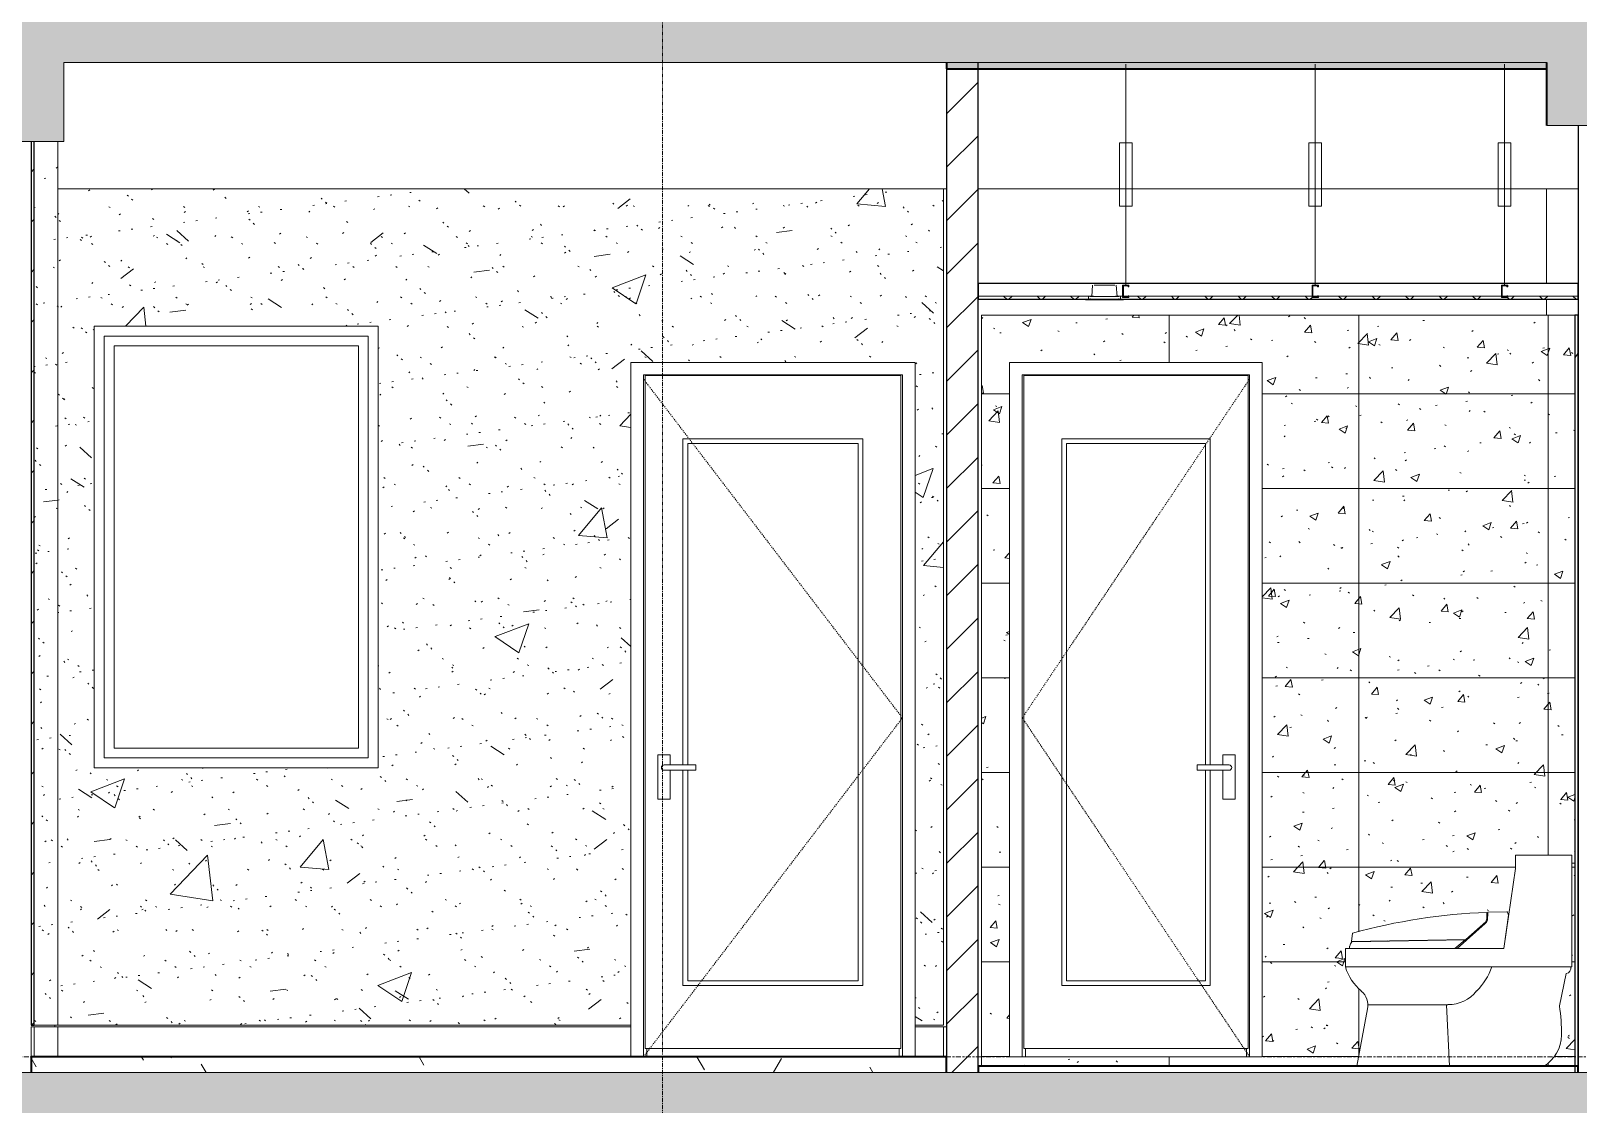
# Model space of a CAD drawing. Header units: millimetres. Extents: x -92143 to -2058, y -8802 to 35300.
# Drawn here: x -53437 to -48537, y 22450 to 25850 of the extents above; entities that cross this region are included whole.
import ezdxf

# ---------------------------------------------------------------- set-up
doc = ezdxf.new("R2010")
doc.units = ezdxf.units.MM
for name, pattern in [('Centre', [31.75, 6.35, -4.7625, 15.875, -4.7625]), ('Dash', [6.35, 3.175, -3.175]), ('Grid Line', [22.225, 12.7, -3.175, 3.175, -3.175])]:
    doc.linetypes.add(name, pattern=pattern)
for name, color, linetype, lineweight in [('0-1', 7, 'Continuous', 5), ('A-CLNG-1', 250, 'Continuous', 25), ('A-CLNG-2', 7, 'Continuous', 9), ('A-CLNG-PATT-1', 9, 'Continuous', 9), ('A-DETL-GENF', 92, 'Continuous', 9), ('A-DETL-GENF-1', 7, 'Continuous', 9), ('A-DETL-GENF-HDLN-1', 7, 'Dash', 9), ('A-DETL-THIN', 151, 'Continuous', 9), ('A-DOOR', 31, 'Continuous', 9), ('A-DOOR-1', 7, 'Continuous', 9), ('A-FLOR-1', 10, 'Continuous', 35), ('A-FLOR-HRAL', 11, 'Continuous', 9), ('A-FLOR-HRAL-1', 253, 'Continuous', 18), ('A-FLOR-HRAL-2', 9, 'Continuous', 9), ('A-FLOR-LEVL-2', 51, 'Centre', 9), ('A-FLOR-PATT-1', 7, 'Continuous', 9), ('A-FLOR-PATT-2', 67, 'Continuous', 9), ('A-GLAZ', 151, 'Continuous', 9), ('A-GLAZ-1', 7, 'Continuous', 9), ('A-WALL-1', 7, 'Continuous', 9), ('A-WALL-2', 250, 'Continuous', 25), ('A-WALL-PATT-1', 7, 'Continuous', 9), ('A-WALL-PATT-2', 9, 'Continuous', 9), ('E-LITE-EQPM', 33, 'Continuous', 9), ('E-LITE-EQPM-1', 7, 'Continuous', 9), ('I-WALL-1', 250, 'Continuous', 25), ('I-WALL-2', 7, 'Continuous', 9), ('P-SANR-FIXT', 6, 'Continuous', 9), ('P-SANR-FIXT-1', 7, 'Continuous', 9), ('S-BEAM-2', 7, 'Continuous', 9), ('S-BEAM-3', 10, 'Continuous', 35), ('S-COLS-1', 7, 'Continuous', 9), ('S-GRID-1', 1, 'Grid Line', 9)]:
    doc.layers.add(name, color=color, linetype=linetype, lineweight=lineweight)
pattern_1 = [(0, (-51987.05, 14125), (609.6, 152.4), [50.292, -406.908, 50.292, -406.908, -2438.4]), (0, (-51987.05, 14125), (609.6, 152.4), [-914.4, 50.292, -864.108, 50.292, -406.908, -1066.8]), (0, (-51987.05, 14125), (609.6, 152.4), [-2286, 50.292, -254.508, 50.292, -711.708]), (120, (-51758.45, 14201.2), (-436.7823, 451.729), [50.292, -406.908, 50.292, -2845.308]), (120, (-51758.45, 14201.2), (-436.7823, 451.729), [-507.492, -406.908, 50.292, -864.108, -1524]), (120, (-51758.45, 14201.2), (-436.7823, 451.729), [-1828.8, 50.292, -406.908, 50.292, -1016.508]), (120, (-51758.45, 14201.2), (-436.7823, 451.729), [-2336.292, -254.508, 50.292, -711.708]), (240, (-51682.25, 14506), (-172.8177, -604.129), [50.292, -406.908, 50.292, -406.908, -2438.4]), (240, (-51682.25, 14506), (-172.8177, -604.129), [-914.4, 50.292, -864.108, 50.292, -406.908, -1066.8]), (240, (-51682.25, 14506), (-172.8177, -604.129), [-2286, 50.292, -254.508, 50.292, -711.708])]
pattern_2 = [(50, (-51987.05, 14125), (1093.104, -95.634), [114.3, -1257.3]), (355, (-51987, 14125), (-211.46, 1146.34), [91.44, -1005.84]), (100.451, (-51896, 14117), (881.66, 1050.7), [97.14, -1068.54]), (46.184, (-51987, 14429.8), (1626.47, -252.26), [171.45, -1885.95]), (96.636, (-51851.5, 14408.8), (1424.42, 1484.57), [145.7, -1602.81]), (351.184, (-51987, 14429.8), (1424.43, 1484.55), [137.16, -1508.76]), (21, (-51834.65, 14353.6), (909.686, -613.59), [114.3, -1257.3]), (326, (-51834.7, 14353.6), (370.81, 1105.13), [91.44, -1005.84]), (71.451, (-51758.8, 14302.5), (1280.5, 491.53), [97.14, -1068.54]), (37.5, (-51987.05, 14125), (18.531, 507.33), [50.292, -943.356, 50.292, -970.788, -1009.65]), (37.5, (-51987.05, 14125), (18.531, 507.33), [-2014.73, 50.29, -959.36]), (7.5, (-51987.05, 14125), (400.918, 601.084), [50.292, -531.876, 50.292, -920.496, -384.81]), (7.5, (-51987.05, 14125), (400.918, 601.084), [-1552.956, 50.29, -334.52]), (327.5, (-52326.9, 14125), (813.545, -34.374), [50.292, -330.708, 50.292, -1138.428, -1577.34]), (327.5, (-52326.9, 14125), (813.545, -34.374), [-1569.72, 50.29, -1527.05]), (317.5, (-52479.3, 14125), (888.775, 152.56), [50.29, -445.01, 50.29, -739.14, -1120.14]), (317.5, (-52479.3, 14125), (888.775, 152.56), [-1284.73, 50.29, -1069.85])]
pattern_3 = [(37.5, (-51987.05, 14125), (-4.7995, 146.8239), [5.029, -110.795, 5.029, -124.511, -123.825]), (37.5, (-51987.05, 14125), (-4.7995, 146.8239), [-245.364, 5.029, -118.796]), (7.5, (-51987.05, 14125), (134.8574, 215.0472), [5.029, -57.455, 5.029, -99.365, -40.005]), (7.5, (-51987.05, 14125), (134.8574, 215.0472), [-166.878, 5.029, -34.976]), (327.5, (-52080.78, 14125), (237.2978, 0.4316), [5.029, -33.071, 5.029, -132.131, -179.07]), (327.5, (-52080.78, 14125), (237.2978, 0.4316), [-175.26, 5.029, -174.041]), (317.5, (-52080.78, 14125), (229.067, 66.8792), [5.029, -14.021, 5.029, -84.887, -102.87]), (317.5, (-52080.78, 14125), (229.067, 66.8792), [-108.966, 5.029, -97.841])]

# ---------------------------------------------------------------- blocks, each defined once
blk = doc.blocks.new('NCV_TKTC_KET CAU_rvt-1-TKCS_MẶT CẮT E')
at = {"layer": 'A-FLOR-PATT-1'}
h = blk.add_hatch(color=256, dxfattribs=at)
h.paths.add_polyline_path([(-48635.6, 25730), (-48635.6, 25750), (-50536.9, 25750), (-50536.9, 25730), (-48844.9, 25730)])
h.paths.add_polyline_path([(-75336.9, 25730), (-73236.9, 25730), (-73236.9, 25750), (-75336.9, 25750)])
h.paths.add_polyline_path([(-20336.9, 25730), (-20336.9, 25750), (-22235.3, 25750), (-22235.3, 25730), (-20484.2, 25730)])
h.paths.add_polyline_path([(-22435.3, 25730), (-22435.3, 25750), (-22438.4, 25750), (-22438.4, 25730)])
h.paths.add_polyline_path([(-48435.6, 25730), (-48433.3, 25730), (-48433.3, 25750), (-48435.6, 25750)])
h.paths.add_polyline_path([(-28536.9, 25730), (-28536.9, 25750), (-30435.3, 25750), (-30435.3, 25730), (-28807.5, 25730)])
h.paths.add_polyline_path([(-66936.9, 25730), (-65032.3, 25730), (-65032.3, 25750), (-66936.9, 25750)])
h.paths.add_polyline_path([(-30635.3, 25730), (-30635.3, 25750), (-30638.4, 25750), (-30638.4, 25730)])
h.paths.add_polyline_path([(-58736.9, 25730), (-56833.3, 25730), (-56833.3, 25750), (-58736.9, 25750)])
h.paths.add_polyline_path([(-40434.4, 25730), (-40434.4, 25750), (-42336.9, 25750), (-42336.9, 25730), (-40521.7, 25730)])
at = {"layer": 'A-FLOR-1'}
for p, q in [((-50536.9, 25750), (-50536.9, 25730)), ((-50536.9, 25730), (-48635.6, 25730))]:
    blk.add_line(p, q, dxfattribs=at)
at = {"layer": 'S-BEAM-2'}
for p, q in [((-51736.9, 25350), (-53351.9, 25350)), ((-50536.9, 25350), (-51736.9, 25350)), ((-48536.9, 25350), (-50436.9, 25350))]:
    blk.add_line(p, q, dxfattribs=at)
at = {"layer": 'S-BEAM-3'}
blk.add_line((-48636.9, 25750), (-48636.9, 25550), dxfattribs=at)
blk = doc.blocks.new('DOOR_CW_01 CANH MO-PANEL KINH - DIW_01-900x2200-CỬA GỖ VÂN LAMINATE-553393-TKCS_MẶT CẮT E')
at = {"layer": 'A-DETL-GENF-HDLN-1'}
for p, q in [((-50676.9, 6673.5), (-51496.9, 7747)), ((-51496.9, 5600), (-50676.9, 6673.5))]:
    blk.add_line(p, q, dxfattribs=at)
at = {"layer": 'A-DOOR-1'}
for p, q in [((-51496.9, 7760), (-51496.9, 5600)), ((-51496.9, 7760), (-50676.9, 7760)), ((-50681.9, 7758), (-51491.9, 7758)), ((-51491.9, 7758), (-51491.9, 5626)), ((-50681.9, 5626), (-50681.9, 7758)), ((-50676.9, 5600), (-50676.9, 7760)), ((-51371.9, 6524.5), (-51371.9, 7558)), ((-51371.9, 7558), (-50801.9, 7558)), ((-50801.9, 7558), (-50801.9, 5826)), ((-51356.9, 7543), (-51356.9, 6524.5)), ((-50816.9, 7543), (-51356.9, 7543)), ((-50816.9, 5841), (-50816.9, 7543)), ((-51412.2, 6556), (-51451.7, 6556)), ((-51451.7, 6556), (-51451.7, 6416)), ((-51356.9, 6524.5), (-51431.9, 6524.5)), ((-51412.2, 6524.5), (-51412.2, 6556)), ((-51356.9, 6524.5), (-51331.1, 6524.5)), ((-51331.1, 6524.5), (-51331.1, 6507.5)), ((-51356.9, 6507.5), (-51431.9, 6507.5)), ((-51412.2, 6416), (-51412.2, 6507.5)), ((-51371.9, 5826), (-51371.9, 6507.5)), ((-51356.9, 6507.5), (-51356.9, 5841)), ((-51331.1, 6507.5), (-51356.9, 6507.5)), ((-51451.7, 6416), (-51412.2, 6416)), ((-51356.9, 5841), (-50816.9, 5841)), ((-50801.9, 5826), (-51371.9, 5826)), ((-51536.9, 5695), (-51536.9, 5700)), ((-50636.9, 5700), (-50636.9, 5695)), ((-51491.9, 5626), (-50681.9, 5626)), ((-51486.9, 5626), (-51486.9, 5600)), ((-50686.9, 5626), (-50686.9, 5600))]:
    blk.add_line(p, q, dxfattribs=at)
for start, end in [(90, 180), (180, 270)]:
    blk.add_arc((-51431.9, 6516), 8.5, start, end, dxfattribs=at)
blk = doc.blocks.new('DOOR_CW_01 CANH MO-PANEL KINH - DIG_02-800x2200-CỬA NHÔM KÍNH-401063-TKCS_MẶT CẮT E')
at = {"layer": 'A-DETL-GENF-HDLN-1'}
for p, q in [((-50297.3, 6673.5), (-49577.3, 7747)), ((-49577.3, 5600), (-50297.3, 6673.5))]:
    blk.add_line(p, q, dxfattribs=at)
at = {"layer": 'A-DOOR-1'}
for p, q in [((-50297.3, 7760), (-50297.3, 5600)), ((-50297.3, 7760), (-49577.3, 7760)), ((-50292.3, 7758), (-50292.3, 5626)), ((-49582.3, 7758), (-50292.3, 7758)), ((-49582.3, 5626), (-49582.3, 7758)), ((-49577.3, 5600), (-49577.3, 7760)), ((-50172.3, 7558), (-49702.3, 7558)), ((-50172.3, 5826), (-50172.3, 7558)), ((-49702.3, 7558), (-49702.3, 6524.5)), ((-49717.3, 7543), (-50157.3, 7543)), ((-50157.3, 7543), (-50157.3, 5841)), ((-49717.3, 6524.5), (-49717.3, 7543)), ((-49743.2, 6524.5), (-49717.3, 6524.5)), ((-49743.2, 6507.5), (-49743.2, 6524.5)), ((-49642.3, 6524.5), (-49717.3, 6524.5)), ((-49662.1, 6556), (-49662.1, 6524.5)), ((-49622.6, 6556), (-49662.1, 6556)), ((-49622.6, 6416), (-49622.6, 6556)), ((-49717.3, 6507.5), (-49743.2, 6507.5)), ((-49717.3, 5841), (-49717.3, 6507.5)), ((-49642.3, 6507.5), (-49717.3, 6507.5)), ((-49702.3, 6507.5), (-49702.3, 5826)), ((-49662.1, 6507.5), (-49662.1, 6416)), ((-49662.1, 6416), (-49622.6, 6416)), ((-50157.3, 5841), (-49717.3, 5841)), ((-49702.3, 5826), (-50172.3, 5826)), ((-50292.3, 5626), (-49582.3, 5626)), ((-50287.3, 5600), (-50287.3, 5626)), ((-49587.3, 5600), (-49587.3, 5626))]:
    blk.add_line(p, q, dxfattribs=at)
for start, end in [(0, 90), (270, 360)]:
    blk.add_arc((-49642.3, 6516), 8.5, start, end, dxfattribs=at)
blk = doc.blocks.new('M_Fixed - 900 x 1400-901191-TKCS_MẶT CẮT E')
at = {"layer": 'A-GLAZ-1'}
for p, q in [((-53204.9, 6547), (-53204.9, 7883)), ((-53204.9, 7883), (-52368.9, 7883)), ((-53173.9, 6578), (-53173.9, 7852)), ((-53173.9, 7852), (-52399.9, 7852)), ((-52399.9, 7852), (-52399.9, 6578)), ((-52368.9, 7883), (-52368.9, 6547)), ((-52399.9, 6578), (-53173.9, 6578)), ((-52368.9, 6547), (-53204.9, 6547))]:
    blk.add_line(p, q, dxfattribs=at)
blk = doc.blocks.new('TOILET - TOILET-348229-TKCS_MẶT CẮT E')
at = {"layer": 'P-SANR-FIXT-1'}
for p, q in [((-48735.6, 6238.8), (-48735.6, 6196.1)), ((-48556.6, 6238.8), (-48735.6, 6238.8)), ((-48556.6, 5884.5), (-48556.6, 6238.8)), ((-48735.6, 6196.1), (-48772.1, 5942.7)), ((-48892.8, 5971.6), (-48829.5, 6027.8)), ((-48825.8, 6040.7), (-48825.8, 6057.1)), ((-48762.2, 6059.4), (-48823, 6057.8)), ((-48772.1, 5942.7), (-48756.8, 6048.9)), ((-48756.8, 6048.9), (-48760.2, 6058.1)), ((-49251, 5991.3), (-49254.7, 5965.3)), ((-48830.9, 6022.1), (-48920.2, 5942.7)), ((-48772.1, 5942.7), (-49273.5, 5942.7)), ((-49273.5, 5942.7), (-49273.5, 5884.5)), ((-49260.4, 5950.7), (-49260.4, 5942.7)), ((-49260.4, 5942.7), (-48926.9, 5942.7)), ((-49254.7, 5965.3), (-48892.8, 5971.6)), ((-48894.8, 5970), (-49253.9, 5963.7)), ((-48926.9, 5942.7), (-48894.8, 5970)), ((-48920.2, 5942.7), (-48772.1, 5942.7)), ((-49273.5, 5884.5), (-48556.6, 5884.5)), ((-48559.8, 5884.5), (-48556.6, 5884.5)), ((-48596, 5760.8), (-48574.2, 5863.3)), ((-49204, 5751.5), (-49237.9, 5570)), ((-48948.9, 5764.9), (-49202.5, 5764.9)), ((-48943.9, 5570), (-48954.1, 5764.9))]:
    blk.add_line(p, q, dxfattribs=at)
for centre, radius, start, end in [((-48763.6, 4249.5), 1808.7, 91.9695, 105.6338), ((-48847.1, 6039.8), 24, 312.6549, 353.3451), ((-48850.1, 6040.7), 24.3, 328, 0), ((-50067.9, 6068.4), 1244.9, 358.5564, 359.5142), ((-48762.2, 6057.2), 2.2, 24.5161, 91.4839), ((-49228.4, 5943), 32.8, 140.9297, 166.5514), ((-49128.9, 5924.8), 150, 195.5839, 230.9413), ((-49003.8, 5954.4), 206.2, 314.8639, 340.1683), ((-48578.4, 5881.7), 18.9, 283, 8.4414), ((-49259.2, 5764.2), 56.7, 347.0587, 50.9413), ((-48948.9, 5881.3), 116.3, 270, 321.1214), ((-49152.3, 5674.2), 563, 359.4277, 8.8404), ((-48706, 5669.8), 116.7, 300.6227, 359.4277)]:
    blk.add_arc(centre, radius, start, end, dxfattribs=at)
blk = doc.blocks.new('LIC_10-ĐÈN LED DOWNLIGHT ÂM TRẦN_ P_6W_ ÁNH SÁNG 4000K - LIC_10-ĐÈN LED DOWNLIGHT ÂM TRẦN_ P_6W_ ÁNH SÁNG 4000K-812934-TKCS_MẶT CẮT E')
at = {"layer": 'E-LITE-EQPM-1'}
for p, q in [((-50074.5, 8045), (-50077, 8009)), ((-50004.5, 8045), (-50069.4, 8045)), ((-49996.9, 8009), (-49999.4, 8045)), ((-50096.9, 8000), (-50096.9, 7998)), ((-50096.9, 7998), (-50091, 7998)), ((-49976.9, 7998), (-50096.9, 7998)), ((-50095.8, 8000), (-50093.4, 8000)), ((-50093.3, 8000), (-50076.1, 8000)), ((-49982.9, 8000), (-50091, 8000)), ((-50087.9, 8009), (-50087.9, 8000)), ((-50085.5, 8000), (-50082.1, 8000)), ((-49991, 8009), (-50082.9, 8009)), ((-50082, 8002), (-50082, 8000)), ((-50081.1, 8000), (-50078, 8000)), ((-50073.6, 8000), (-50000.3, 8000)), ((-50060.6, 8000), (-50053.3, 8000)), ((-50020.5, 8000), (-50013.3, 8000)), ((-49997.7, 8000), (-49980.6, 8000)), ((-49995.3, 8000), (-49992.7, 8000)), ((-49991.9, 8000), (-49991.9, 8002)), ((-49991.8, 8000), (-49988.4, 8000)), ((-49985.9, 8000), (-49985.9, 8009)), ((-49982.9, 7998), (-49976.9, 7998)), ((-49980.5, 8000), (-49978.1, 8000)), ((-49976.9, 7998), (-49976.9, 8000))]:
    blk.add_line(p, q, dxfattribs=at)
blk = doc.blocks.new('Railing - Railing-915949-TKCS_MẶT CẮT E')
at = {"layer": 'A-FLOR-HRAL-1'}
for p, q in [((-50536.9, 5695), (-50546.9, 5695)), ((-50546.9, 5695), (-50546.9, 5600)), ((-50536.9, 5600), (-50536.9, 5695)), ((-50546.9, 5600), (-50536.9, 5600))]:
    blk.add_line(p, q, dxfattribs=at)
at = {"layer": 'A-FLOR-HRAL-2'}
for p, q in [((-50637, 5600), (-50637, 5695)), ((-50637, 5695), (-50546.9, 5695))]:
    blk.add_line(p, q, dxfattribs=at)
blk = doc.blocks.new('Railing - Railing-915950-TKCS_MẶT CẮT E')
at = {"layer": 'A-FLOR-HRAL-1'}
for p, q in [((-53426.9, 5695), (-53436.9, 5695)), ((-53436.9, 5695), (-53436.9, 5600)), ((-53426.9, 5600), (-53426.9, 5695)), ((-53436.9, 5600), (-53426.9, 5600))]:
    blk.add_line(p, q, dxfattribs=at)
at = {"layer": 'A-FLOR-HRAL-2'}
for p, q in [((-53426.9, 5695), (-53351.9, 5695)), ((-53351.9, 5600), (-53351.9, 5695)), ((-53351.9, 5695), (-51537, 5695)), ((-51537, 5695), (-51537, 5600))]:
    blk.add_line(p, q, dxfattribs=at)
blk = doc.blocks.new('NCV_TKTC_TANG 6 - 8_rvt-1-TKCS_MẶT CẮT E')
at = {"layer": 'A-CLNG-PATT-1'}
h = blk.add_hatch(dxfattribs=at)
h.set_pattern_fill('FP_4', color=256, style=0, pattern_type=2)
h.set_pattern_definition([(45, (-51987.05, 14125), (-53.033, 53.033), []), (135, (-51987.05, 14125), (-53.033, -53.033), [])])
h.paths.add_polyline_path([(-49976.9, 25000), (-48536.9, 25000), (-48536.9, 25010), (-48759.4, 25010), (-48759.4, 25005), (-48779.4, 25005), (-48779.4, 25010), (-49359.4, 25010), (-49359.4, 25005), (-49379.4, 25005), (-49379.4, 25010), (-49959.4, 25009), (-49959.4, 25005), (-49979.4, 25005), (-49979.4, 25010), (-49990.5, 25009), (-49990.5, 25000), (-49979.4, 25000)])
h.paths.add_polyline_path([(-50436.9, 25000), (-50083.4, 25000), (-50082.9, 25009), (-50436.9, 25009)])
h.paths.add_polyline_path([(-49961.9, 25007.5), (-49961.9, 25010), (-49976.9, 25009), (-49976.9, 25007.5)])
h.paths.add_polyline_path([(-49376.9, 25007.5), (-49361.9, 25007.5), (-49361.9, 25010), (-49376.9, 25010)])
h.paths.add_polyline_path([(-48776.9, 25007.5), (-48761.9, 25007.5), (-48761.9, 25010), (-48776.9, 25010)])
at = {"layer": 'A-FLOR-PATT-2'}
h = blk.add_hatch(dxfattribs=at)
h.set_pattern_fill('FP_2', color=256, style=0, pattern_type=2)
h.set_pattern_definition(pattern_1)
h.paths.add_polyline_path([(-51311, 22550), (-50536.9, 22550), (-50536.9, 22600), (-53436.9, 22600), (-53436.9, 22550), (-52544.1, 22550)])
at = {"layer": 'A-WALL-PATT-1'}
h = blk.add_hatch(dxfattribs=at)
h.set_pattern_fill('FP_5', color=256, style=0, pattern_type=2)
h.set_pattern_definition([(45, (-51987.05, 14125), (-79.5495, 79.5495), [])])
h.paths.add_polyline_path([(-53436.9, 22700), (-53426.9, 22700), (-53426.9, 25500), (-53436.9, 25500), (-53436.9, 23022.2)])
at = {"layer": 'A-WALL-PATT-2'}
h = blk.add_hatch(dxfattribs=at)
h.set_pattern_fill('FP_1', color=256, style=0, pattern_type=2)
h.set_pattern_definition([(45, (-51987.05, 14125), (-84.8528, 84.8528), [])])
h.paths.add_polyline_path([(-50536.9, 22550), (-50436.9, 22550), (-50436.9, 25750), (-50536.9, 25750), (-50536.9, 23022.2)])
h = blk.add_hatch(dxfattribs=at)
h.set_pattern_fill('FP_7', color=256, style=0, pattern_type=2)
h.set_pattern_definition(pattern_2)
h.paths.add_polyline_path([(-53426.9, 22700), (-53351.9, 22700), (-53351.9, 25500), (-53426.9, 25500), (-53426.9, 23022.2)])
h = blk.add_hatch(dxfattribs=at)
h.set_pattern_fill('FP_6', color=256, style=0, pattern_type=2)
h.set_pattern_definition(pattern_3)
h.paths.add_polyline_path([(-53426.9, 22700), (-53351.9, 22700), (-53351.9, 25500), (-53426.9, 25500), (-53426.9, 23022.2)])
h = blk.add_hatch(dxfattribs=at)
h.set_pattern_fill('FP_7', color=256, style=0, pattern_type=2)
h.set_pattern_definition(pattern_2)
h.paths.add_polyline_path([(-53160.7, 22700), (-51536.9, 22700), (-51536.9, 24800), (-50636.9, 24800), (-50636.9, 22700), (-50546.9, 22700), (-50546.9, 25350), (-53351.9, 25350), (-53351.9, 22700)])
h.paths.add_polyline_path([(-53236.9, 23515), (-53236.9, 24915), (-52336.9, 24915), (-52336.9, 23515), (-52544.1, 23515)])
h = blk.add_hatch(dxfattribs=at)
h.set_pattern_fill('FP_6', color=256, style=0, pattern_type=2)
h.set_pattern_definition(pattern_3)
h.paths.add_polyline_path([(-53160.7, 22700), (-51536.9, 22700), (-51536.9, 24800), (-50636.9, 24800), (-50636.9, 22700), (-50546.9, 22700), (-50546.9, 25350), (-53351.9, 25350), (-53351.9, 22700)])
h.paths.add_polyline_path([(-53236.9, 23515), (-53236.9, 24915), (-52336.9, 24915), (-52336.9, 23515), (-52544.1, 23515)])
h = blk.add_hatch(dxfattribs=at)
h.set_pattern_fill('FP_8', color=256, style=0, pattern_type=2)
h.set_pattern_definition([(50, (-51987.05, 14125), (273.276, -23.909), [28.575, -314.325]), (355, (-51987.05, 14125), (-52.8646, 286.585), [22.86, -251.46]), (100.451, (-51964.28, 14123), (220.414, 262.6745), [24.285, -267.135]), (46.184, (-51987.05, 14201.2), (406.619, -63.065), [42.863, -471.488]), (96.636, (-51953.17, 14195.94), (356.104, 371.141), [36.428, -400.703]), (351.184, (-51987.05, 14201.2), (356.107, 371.138), [34.29, -377.19]), (21, (-51948.95, 14182.15), (227.421, -153.398), [28.575, -314.325]), (326, (-51948.95, 14182.15), (92.703, 276.282), [22.86, -251.46]), (71.451, (-51930, 14169.37), (320.1254, 122.8816), [24.285, -267.135]), (37.5, (-51987.05, 14125), (4.6325, 126.8326), [5.029, -243.383, 5.029, -250.241, -252.412]), (37.5, (-51987.05, 14125), (4.6325, 126.8326), [-503.682, 5.029, -247.383]), (7.5, (-51987.05, 14125), (100.2292, 150.2711), [5.029, -140.513, 5.029, -237.668, -96.202]), (7.5, (-51987.05, 14125), (100.2292, 150.2711), [-388.239, 5.029, -91.173]), (327.5, (-52072.01, 14125), (203.3868, -8.5935), [5.029, -90.221, 5.029, -292.151, -394.335]), (327.5, (-52072.01, 14125), (203.3868, -8.5935), [-392.43, 5.029, -389.306]), (317.5, (-52110.11, 14125), (222.1944, 38.1398), [5.029, -118.796, 5.029, -192.329, -280.035]), (317.5, (-52110.11, 14125), (222.1944, 38.1398), [-321.183, 5.029, -275.006])])
h.paths.add_polyline_path([(-50426.9, 22570), (-49237.9, 22570), (-49202.5, 22764.1), (-49204, 22776.8), (-49208, 22788.5), (-49214.6, 22799.3), (-49246, 22831.2), (-49262.2, 22855.8), (-49273.5, 22884.5), (-49273.5, 22942.7), (-49260.4, 22942.7), (-49260.4, 22950.7), (-49253.9, 22963.7), (-48894.8, 22970), (-48926.9, 22942.7), (-48920.2, 22942.7), (-48826.5, 23027.8), (-48823.3, 23037), (-48823, 23057.8), (-48760.2, 23058.1), (-48756.8, 23048.9), (-48735.6, 23196.1), (-48735.6, 23238.8), (-48556.6, 23238.8), (-48556.6, 22884.5), (-48559.8, 22884.5), (-48562.9, 22871.1), (-48569.8, 22864.9), (-48574.2, 22863.3), (-48596, 22760.8), (-48590.8, 22714.8), (-48589.3, 22668.6), (-48592.6, 22642.4), (-48601.6, 22617.6), (-48616.1, 22595.4), (-48635.1, 22577.1), (-48647, 22570), (-48546.9, 22570), (-48546.9, 24950), (-50426.9, 24950), (-50426.9, 23022.2)])
h.paths.add_polyline_path([(-50078, 22600), (-50337.3, 22600), (-50337.3, 24800), (-49537.3, 24800), (-49537.3, 22600)])
h.paths.add_polyline_path([(-49254.7, 22965.3), (-49251, 22991.3), (-49090, 23027.8), (-48969.1, 23046.5), (-48825.8, 23057.1), (-48827.2, 23035.7), (-48830.9, 23026.5), (-48894.8, 22971.6), (-49253.9, 22965.3)])
h = blk.add_hatch(dxfattribs=at)
h.set_pattern_fill('FP_44', color=256, style=0, pattern_type=2)
h.set_pattern_definition([(0, (-50431.94, 22600), (0, 300), []), (90, (-50431.94, 22600), (-600, 4e-14), [])])
h.paths.add_polyline_path([(-50426.9, 22570), (-49237.9, 22570), (-49202.5, 22764.1), (-49204, 22776.8), (-49208, 22788.5), (-49214.6, 22799.3), (-49246, 22831.2), (-49262.2, 22855.8), (-49273.5, 22884.5), (-49273.5, 22942.7), (-49260.4, 22942.7), (-49260.4, 22950.7), (-49253.9, 22963.7), (-48894.8, 22970), (-48926.9, 22942.7), (-48920.2, 22942.7), (-48826.5, 23027.8), (-48823.3, 23037), (-48823, 23057.8), (-48760.2, 23058.1), (-48756.8, 23048.9), (-48735.6, 23196.1), (-48735.6, 23238.8), (-48556.6, 23238.8), (-48556.6, 22884.5), (-48559.8, 22884.5), (-48562.9, 22871.1), (-48569.8, 22864.9), (-48574.2, 22863.3), (-48596, 22760.8), (-48590.8, 22714.8), (-48589.3, 22668.6), (-48592.6, 22642.4), (-48601.6, 22617.6), (-48616.1, 22595.4), (-48635.1, 22577.1), (-48647, 22570), (-48546.9, 22570), (-48546.9, 24950), (-50426.9, 24950), (-50426.9, 23022.2)])
h.paths.add_polyline_path([(-50078, 22600), (-50337.3, 22600), (-50337.3, 24800), (-49537.3, 24800), (-49537.3, 22600)])
h.paths.add_polyline_path([(-49254.7, 22965.3), (-49251, 22991.3), (-49090, 23027.8), (-48969.1, 23046.5), (-48825.8, 23057.1), (-48827.2, 23035.7), (-48830.9, 23026.5), (-48894.8, 22971.6), (-49253.9, 22965.3)])
h = blk.add_hatch(dxfattribs=at)
h.set_pattern_fill('FP_2', color=256, style=0, pattern_type=2)
h.set_pattern_definition(pattern_1)
h.paths.add_polyline_path([(-48536.9, 22550), (-48536.9, 24950), (-48546.9, 24950), (-48546.9, 22550)])
at = {"layer": 'A-CLNG-1'}
for p, q in [((-48536.9, 25050), (-50436.9, 25050)), ((-50436.9, 25050), (-50436.9, 25000)), ((-48536.9, 25000), (-48536.9, 25050)), ((-50436.9, 25000), (-50091, 25000)), ((-49982.9, 25000), (-48536.9, 25000))]:
    blk.add_line(p, q, dxfattribs=at)
at = {"layer": 'A-CLNG-2'}
for p, q in [((-50071.5, 25010), (-50436.9, 25010)), ((-49979.1, 25010), (-50002.4, 25010)), ((-49960.1, 25010), (-49976.9, 25010)), ((-49379.1, 25010), (-49959.4, 25010)), ((-49360.1, 25010), (-49376.9, 25010)), ((-48779.1, 25010), (-49359.4, 25010)), ((-48760.1, 25010), (-48776.9, 25010)), ((-48536.9, 25010), (-48759.4, 25010))]:
    blk.add_line(p, q, dxfattribs=at)
at = {"layer": 'A-FLOR-1'}
for p, q in [((-50536.9, 22600), (-53436.9, 22600)), ((-53436.9, 22600), (-53436.9, 22550)), ((-50536.9, 22550), (-50536.9, 22600)), ((-48536.9, 22570), (-50436.9, 22570)), ((-50436.9, 22570), (-50436.9, 22550)), ((-48536.9, 22550), (-48536.9, 22570))]:
    blk.add_line(p, q, dxfattribs=at)
at = {"layer": 'A-WALL-1'}
for p, q in [((-53361.9, 22700), (-53361.9, 22695)), ((-51536.9, 22695), (-51536.9, 22700)), ((-50636.9, 22700), (-50636.9, 22695))]:
    blk.add_line(p, q, dxfattribs=at)
at = {"layer": 'A-WALL-2'}
for p, q in [((-50536.9, 25750), (-50536.9, 22550)), ((-50436.9, 22550), (-50436.9, 25750)), ((-48536.9, 25550), (-48536.9, 22550))]:
    blk.add_line(p, q, dxfattribs=at)
at = {"layer": 'I-WALL-1'}
for p, q in [((-53436.9, 25500), (-53436.9, 22700)), ((-53426.9, 22700), (-53426.9, 25500)), ((-48546.9, 24950), (-48546.9, 22550)), ((-48536.9, 24950), (-48546.9, 24950)), ((-48536.9, 22550), (-48536.9, 24950)), ((-53436.9, 22700), (-53426.9, 22700))]:
    blk.add_line(p, q, dxfattribs=at)
at = {"layer": 'I-WALL-2'}
for p, q in [((-53351.9, 22700), (-53351.9, 25500)), ((-50546.9, 22700), (-50546.9, 25350)), ((-48546.9, 24950), (-50426.9, 24950)), ((-50426.9, 24950), (-50426.9, 22570)), ((-53236.9, 23515), (-53236.9, 24915)), ((-53236.9, 24915), (-52336.9, 24915)), ((-52336.9, 24915), (-52336.9, 23515)), ((-51536.9, 22700), (-51536.9, 24800)), ((-51536.9, 24800), (-50636.9, 24800)), ((-50636.9, 24800), (-50636.9, 22700)), ((-50337.3, 22600), (-50337.3, 24800)), ((-50337.3, 24800), (-49537.3, 24800)), ((-49537.3, 24800), (-49537.3, 22600)), ((-52336.9, 23515), (-53236.9, 23515)), ((-53426.9, 22700), (-53351.9, 22700)), ((-53351.9, 22700), (-51536.9, 22700)), ((-50636.9, 22700), (-50546.9, 22700)), ((-49537.3, 22600), (-50337.3, 22600))]:
    blk.add_line(p, q, dxfattribs=at)
at = {"layer": 'S-COLS-1'}
for p, q in [((-48636.9, 25050), (-48636.9, 25350)), ((-48636.9, 24950), (-48636.9, 25000))]:
    blk.add_line(p, q, dxfattribs=at)
at = {"layer": 'A-DOOR'}
for name in ['DOOR_CW_01 CANH MO-PANEL KINH - DIW_01-900x2200-CỬA GỖ VÂN LAMINATE-553393-TKCS_MẶT CẮT E', 'DOOR_CW_01 CANH MO-PANEL KINH - DIG_02-800x2200-CỬA NHÔM KÍNH-401063-TKCS_MẶT CẮT E']:
    blk.add_blockref(name, (0, 17000), dxfattribs=at)
at = {"layer": 'A-FLOR-HRAL'}
for name in ['Railing - Railing-915950-TKCS_MẶT CẮT E', 'Railing - Railing-915949-TKCS_MẶT CẮT E']:
    blk.add_blockref(name, (0, 17000), dxfattribs=at)
at = {"layer": 'A-GLAZ'}
blk.add_blockref('M_Fixed - 900 x 1400-901191-TKCS_MẶT CẮT E', (0, 17000), dxfattribs=at)
at = {"layer": 'E-LITE-EQPM'}
blk.add_blockref('LIC_10-ĐÈN LED DOWNLIGHT ÂM TRẦN_ P_6W_ ÁNH SÁNG 4000K - LIC_10-ĐÈN LED DOWNLIGHT ÂM TRẦN_ P_6W_ ÁNH SÁNG 4000K-812934-TKCS_MẶT CẮT E', (0, 17000), dxfattribs=at)
at = {"layer": 'P-SANR-FIXT'}
blk.add_blockref('TOILET - TOILET-348229-TKCS_MẶT CẮT E', (0, 17000), dxfattribs=at)
blk = doc.blocks.new('Repeating Detail - THANH TREO TRẦN 700-V208-TKCS_MẶT CẮT E')
at = {"layer": 'A-DETL-GENF'}
for points in [[(-66377.4, 28405), (-66357.4, 28405), (-66357.4, 28411), (-66359.9, 28407.5), (-66374.9, 28407.5), (-66374.9, 28442.5), (-66359.9, 28442.5), (-66357.4, 28439), (-66357.4, 28445), (-66377.4, 28445)], [(-65777.4, 28405), (-65757.4, 28405), (-65757.4, 28411), (-65759.9, 28407.5), (-65774.9, 28407.5), (-65774.9, 28442.5), (-65759.9, 28442.5), (-65757.4, 28439), (-65757.4, 28445), (-65777.4, 28445)], [(-65177.4, 28405), (-65157.4, 28405), (-65157.4, 28411), (-65159.9, 28407.5), (-65174.9, 28407.5), (-65174.9, 28442.5), (-65159.9, 28442.5), (-65157.4, 28439), (-65157.4, 28445), (-65177.4, 28445)]]:
    blk.add_hatch(color=256, dxfattribs=at).paths.add_polyline_path(points)
for p, q in [((-66367.4, 28445), (-66367.4, 29145)), ((-65767.4, 28445), (-65767.4, 29145)), ((-65167.4, 28445), (-65167.4, 29145)), ((-66387.4, 28895), (-66347.4, 28895)), ((-66387.4, 28695), (-66387.4, 28895)), ((-66347.4, 28895), (-66347.4, 28695)), ((-65787.4, 28895), (-65747.4, 28895)), ((-65787.4, 28695), (-65787.4, 28895)), ((-65747.4, 28895), (-65747.4, 28695)), ((-65187.4, 28895), (-65147.4, 28895)), ((-65187.4, 28695), (-65187.4, 28895)), ((-65147.4, 28895), (-65147.4, 28695)), ((-66347.4, 28695), (-66387.4, 28695)), ((-65747.4, 28695), (-65787.4, 28695)), ((-65147.4, 28695), (-65187.4, 28695)), ((-66357.4, 28445), (-66377.4, 28445)), ((-66377.4, 28445), (-66377.4, 28405)), ((-66357.4, 28445), (-66377.4, 28445)), ((-66377.4, 28445), (-66377.4, 28405)), ((-66374.9, 28442.5), (-66359.9, 28442.5)), ((-66374.9, 28407.5), (-66374.9, 28442.5)), ((-66374.9, 28407.5), (-66374.9, 28442.5)), ((-66374.9, 28442.5), (-66359.9, 28442.5)), ((-66359.9, 28442.5), (-66359.9, 28439)), ((-66359.9, 28442.5), (-66359.9, 28439)), ((-66359.9, 28439), (-66357.4, 28439)), ((-66359.9, 28439), (-66357.4, 28439)), ((-66357.4, 28439), (-66357.4, 28445)), ((-66357.4, 28439), (-66357.4, 28445)), ((-65757.4, 28445), (-65777.4, 28445)), ((-65777.4, 28445), (-65777.4, 28405)), ((-65757.4, 28445), (-65777.4, 28445)), ((-65777.4, 28445), (-65777.4, 28405)), ((-65774.9, 28442.5), (-65759.9, 28442.5)), ((-65774.9, 28407.5), (-65774.9, 28442.5)), ((-65774.9, 28407.5), (-65774.9, 28442.5)), ((-65774.9, 28442.5), (-65759.9, 28442.5)), ((-65759.9, 28442.5), (-65759.9, 28439)), ((-65759.9, 28442.5), (-65759.9, 28439)), ((-65759.9, 28439), (-65757.4, 28439)), ((-65759.9, 28439), (-65757.4, 28439)), ((-65757.4, 28439), (-65757.4, 28445)), ((-65757.4, 28439), (-65757.4, 28445)), ((-65157.4, 28445), (-65177.4, 28445)), ((-65177.4, 28445), (-65177.4, 28405)), ((-65157.4, 28445), (-65177.4, 28445)), ((-65177.4, 28445), (-65177.4, 28405)), ((-65174.9, 28442.5), (-65159.9, 28442.5)), ((-65174.9, 28407.5), (-65174.9, 28442.5)), ((-65174.9, 28407.5), (-65174.9, 28442.5)), ((-65174.9, 28442.5), (-65159.9, 28442.5)), ((-65159.9, 28442.5), (-65159.9, 28439)), ((-65159.9, 28442.5), (-65159.9, 28439)), ((-65159.9, 28439), (-65157.4, 28439)), ((-65159.9, 28439), (-65157.4, 28439)), ((-65157.4, 28439), (-65157.4, 28445)), ((-65157.4, 28439), (-65157.4, 28445)), ((-66377.4, 28405), (-66357.4, 28405)), ((-66377.4, 28405), (-66357.4, 28405)), ((-66359.9, 28407.5), (-66374.9, 28407.5)), ((-66359.9, 28407.5), (-66374.9, 28407.5)), ((-66357.4, 28411), (-66359.9, 28411)), ((-66359.9, 28411), (-66359.9, 28407.5)), ((-66357.4, 28411), (-66359.9, 28411)), ((-66359.9, 28411), (-66359.9, 28407.5)), ((-66357.4, 28405), (-66357.4, 28411)), ((-66357.4, 28405), (-66357.4, 28411)), ((-65777.4, 28405), (-65757.4, 28405)), ((-65777.4, 28405), (-65757.4, 28405)), ((-65759.9, 28407.5), (-65774.9, 28407.5)), ((-65759.9, 28407.5), (-65774.9, 28407.5)), ((-65757.4, 28411), (-65759.9, 28411)), ((-65759.9, 28411), (-65759.9, 28407.5)), ((-65757.4, 28411), (-65759.9, 28411)), ((-65759.9, 28411), (-65759.9, 28407.5)), ((-65757.4, 28405), (-65757.4, 28411)), ((-65757.4, 28405), (-65757.4, 28411)), ((-65177.4, 28405), (-65157.4, 28405)), ((-65177.4, 28405), (-65157.4, 28405)), ((-65159.9, 28407.5), (-65174.9, 28407.5)), ((-65159.9, 28407.5), (-65174.9, 28407.5)), ((-65157.4, 28411), (-65159.9, 28411)), ((-65159.9, 28411), (-65159.9, 28407.5)), ((-65157.4, 28411), (-65159.9, 28411)), ((-65159.9, 28411), (-65159.9, 28407.5)), ((-65157.4, 28405), (-65157.4, 28411)), ((-65157.4, 28405), (-65157.4, 28411))]:
    blk.add_line(p, q, dxfattribs=at)

msp = doc.modelspace()

# ---------------------------------------------------------------- hatches: boundary and pattern name
at = {"layer": 'A-DETL-GENF-1'}
for points in [[(-77935.7, 25350), (-77935.7, 25750), (-73233.6, 25750), (-73233.6, 25550), (-73033.3, 25550), (-73033.3, 25750), (-70108.5, 25750), (-70108.5, 25500), (-69708.5, 25500), (-69708.5, 25750), (-65032.3, 25750), (-65032.3, 25550), (-64832.3, 25550), (-64832.3, 25750), (-61933.6, 25750), (-61933.6, 25500), (-61533.6, 25500), (-61533.6, 25750), (-56833.3, 25750), (-56833.3, 25550), (-56633.3, 25550), (-56633.3, 25750), (-53733.2, 25750), (-53733.2, 25500), (-53333.2, 25500), (-53333.2, 25750), (-48635.6, 25750), (-48635.6, 25550), (-48435.6, 25550), (-48435.6, 25750), (-45535.3, 25750), (-45535.3, 25500), (-45134.4, 25500), (-45134.4, 25750), (-40434.4, 25750), (-40434.4, 25550), (-40234.4, 25550), (-40234.4, 25750), (-37436.9, 25750), (-37436.9, 25500), (-37037.4, 25500), (-37037.4, 25750), (-33860.3, 25750), (-33860.3, 25500), (-33436.9, 25500), (-33436.9, 25750), (-30635.3, 25750), (-30635.3, 25550), (-30435.3, 25550), (-30435.3, 25750), (-25735.7, 25750), (-25735.7, 25500), (-25335.7, 25500), (-25335.7, 25750), (-22435.3, 25750), (-22435.3, 25550), (-22235.3, 25550), (-22235.3, 25750), (-17535.3, 25750), (-17535.3, 25350), (-17236.9, 25350), (-17236.9, 25950), (-78233.3, 25950), (-78233.3, 25350)], [(-17236.9, 21950), (-17236.9, 22550), (-78233.3, 22550), (-78233.3, 21950), (-77935.7, 21950), (-77935.7, 22350), (-73233.6, 22350), (-73233.6, 22150), (-73033.3, 22150), (-73033.3, 22350), (-70108.5, 22350), (-70108.5, 22100), (-69708.5, 22100), (-69708.5, 22350), (-65032.3, 22350), (-65032.3, 22150), (-64832.3, 22150), (-64832.3, 22350), (-61933.6, 22350), (-61933.6, 22100), (-61533.6, 22100), (-61533.6, 22350), (-56833.3, 22350), (-56833.3, 22150), (-56633.3, 22150), (-56633.3, 22350), (-53733.2, 22350), (-53733.2, 22100), (-53333.2, 22100), (-53333.2, 22350), (-48635.6, 22350), (-48635.6, 22150), (-48435.6, 22150), (-48435.6, 22350), (-45535.3, 22350), (-45535.3, 22100), (-45134.4, 22100), (-45134.4, 22350), (-40434.4, 22350), (-40434.4, 22150), (-40234.4, 22150), (-40234.4, 22350), (-37436.9, 22350), (-37436.9, 22100), (-37037.4, 22100), (-37037.4, 22350), (-33860.3, 22350), (-33860.3, 22100), (-33436.9, 22100), (-33436.9, 22350), (-30635.3, 22350), (-30635.3, 22150), (-30435.3, 22150), (-30435.3, 22350), (-25735.7, 22350), (-25735.7, 22100), (-25335.7, 22100), (-25335.7, 22350), (-22435.3, 22350), (-22435.3, 22150), (-22235.3, 22150), (-22235.3, 22350), (-17535.3, 22350), (-17535.3, 21950)]]:
    msp.add_hatch(color=256, dxfattribs=at).paths.add_polyline_path(points)

# ---------------------------------------------------------------- linework, layer by layer
at = {"layer": 'A-DETL-THIN'}
for p, q in [((-53333.2, 25500), (-53333.2, 25750)), ((-53333.2, 25750), (-48635.6, 25750)), ((-48635.6, 25750), (-48635.6, 25550)), ((-48635.6, 25550), (-48435.6, 25550)), ((-53733.2, 25500), (-53333.2, 25500)), ((-37037.4, 22550), (-78233.3, 22550))]:
    msp.add_line(p, q, dxfattribs=at)
at = {"layer": 'A-FLOR-LEVL-2'}
msp.add_line((-92142.8, 22600), (-5549.7, 22600), dxfattribs=at)
at = {"layer": 'S-GRID-1'}
msp.add_line((-51436.9, -3701.5), (-51436.9, 30542.5), dxfattribs=at)

# ---------------------------------------------------------------- block references
at = {"layer": '0-1'}
for name in ['NCV_TKTC_KET CAU_rvt-1-TKCS_MẶT CẮT E', 'NCV_TKTC_TANG 6 - 8_rvt-1-TKCS_MẶT CẮT E']:
    msp.add_blockref(name, (0, 0), dxfattribs=at)
at = {"layer": 'A-DETL-GENF'}
msp.add_blockref('Repeating Detail - THANH TREO TRẦN 700-V208-TKCS_MẶT CẮT E', (16397.9, -3400), dxfattribs=at)

doc.saveas('drawing.dxf')
